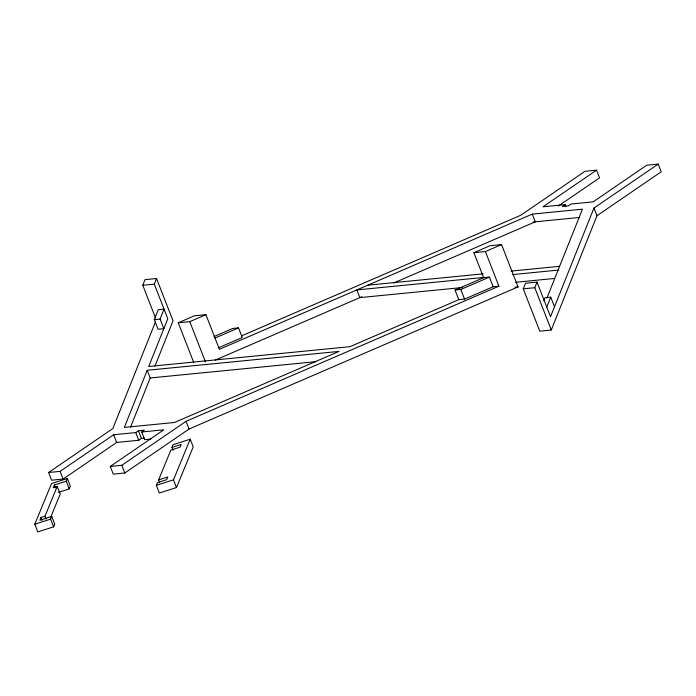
<?xml version="1.0" encoding="UTF-8"?>
<svg xmlns="http://www.w3.org/2000/svg" width="696" height="696" viewBox="0 0 696 696"><rect width="100%" height="100%" fill="white"/><g stroke="black" fill="none" stroke-linecap="round" stroke-linejoin="round"><path stroke-width="1.04" d="M155.504 317.907L142.776 285.264L145.012 279.653L156.539 278.522L173.034 320.839L154.938 366.131M493.151 286.743L489.401 277.121L483.633 277.687L473.889 252.683L485.417 251.552L498.91 286.178L493.151 286.743L464.545 299.097L458.786 299.663L349.949 346.686L148.718 366.488L167.797 318.751L154.294 284.125L156.539 278.522M154.312 319.629L158.288 309.703L164.047 309.137L160.08 319.064L163.83 328.686L158.062 329.251L154.312 319.629L160.08 319.064M155.469 321.9L112.83 428.553L48.598 472.506L51.6 480.205L63.127 479.065L116.658 442.439L138.756 440.264L141.436 438.428L144.403 438.141M147.195 370.281L124.358 427.414L174.505 422.481L339.013 351.41L147.195 370.281L150.197 377.971L130.561 427.092M523.262 288.831L525.506 283.228L537.025 282.098L550.527 316.715L593.966 208.052L658.198 164.091L661.2 171.79L596.968 215.743L551.284 330.017L539.765 331.148L523.262 288.831L534.789 287.7L537.025 282.098M543.793 300.715L544.985 297.731L550.745 297.166L554.495 306.788M546.952 297.966L582.439 209.183L532.292 214.116L219.414 349.296L205.912 314.67L194.393 315.801L178.254 322.779L193.627 362.207M546.778 307.101L550.745 297.166M67.364 478.5L66.251 481.206L54.366 485.008L53.253 487.713L57.211 486.452L44.953 516.258L40.986 517.528L39.872 520.234L51.756 516.432L54.758 524.132L53.636 526.837L37.802 531.909L34.8 524.21L51.521 483.563L67.364 478.5L70.357 486.191L69.243 488.897L58.36 492.385M50.808 516.997L60.213 494.143L57.211 486.452M53.636 526.837L50.643 519.146L51.756 516.432M173.095 450.277L171.973 447.389L173.087 444.683L190.217 439.202L193.218 446.893L176.497 487.548L159.367 493.02L156.365 485.329L157.479 482.615L166.692 479.675L167.806 476.96L158.592 479.909L159.715 482.798M158.592 479.909L170.859 450.103L180.064 447.154L181.186 444.44L171.973 447.389M176.497 487.548L173.495 479.848L190.217 439.202M48.598 472.506L60.126 471.375L113.657 434.739L135.755 432.573L138.434 430.737L144.376 430.154L141.697 431.981L144.698 439.681L151.015 439.054M473.889 252.683L490.027 245.714L501.555 244.574L518.05 286.891L189.034 429.04L124.801 473.002L113.274 474.133L110.272 466.442L163.804 429.806L141.697 431.981M110.272 466.442L121.8 465.302L186.032 421.35L498.91 286.178M558.488 205.938L599.526 177.854L596.524 170.163L543.002 206.79L565.1 204.615L565.848 206.547M565.1 204.615L562.429 206.451L568.371 205.868L571.042 204.032L593.149 201.857L646.671 165.23L658.198 164.091M178.254 322.779L189.773 321.639L205.912 314.67M214.003 336.551L232.742 328.451L238.502 327.886L242.251 337.508L218.579 347.73M214.829 338.117L238.502 327.886M241.477 335.916L520.765 215.255L584.997 171.294L596.524 170.163M215.247 360.084L361.842 296.748M393.719 282.976L535.294 221.815L532.292 214.116M485.417 251.552L501.555 244.574M458.786 299.663L455.036 290.049L483.633 277.687M455.036 290.049L460.796 289.475L489.401 277.121M34.8 524.21L50.643 519.146M156.365 485.329L173.495 479.848M533.197 222.024L579.176 217.5M142.776 285.264L154.294 284.125M367.784 285.195L483.094 273.85M511.108 271.092L559.601 266.324M484.512 277.356L356.848 289.919L359.849 297.61L462.631 287.5M512.648 274.589L558.088 270.118M515.64 282.28L554.59 278.452M514.909 287.204L518.05 286.891M150.197 377.971L316.149 361.65M593.966 208.052L596.968 215.743M534.789 287.7L551.284 330.017M460.796 289.475L464.545 299.097M189.773 321.639L205.485 361.946M186.032 421.35L189.034 429.04M138.434 430.737L141.436 438.428M135.755 432.573L138.756 440.264M113.657 434.739L116.658 442.439M121.8 465.302L124.801 473.002M66.251 481.206L69.243 488.897M60.126 471.375L63.127 479.065M54.366 485.008L55.489 487.887M44.953 516.258L46.075 519.146M40.986 517.528L42.117 520.408"/></g></svg>
